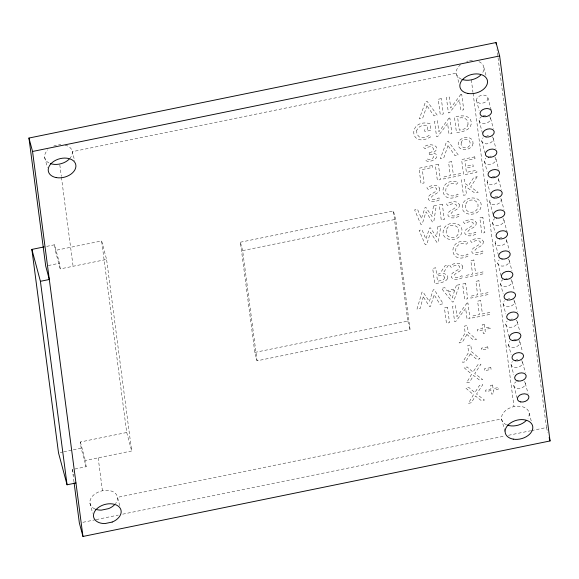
<?xml version="1.0" encoding="UTF-8"?>
<svg xmlns="http://www.w3.org/2000/svg" width="579" height="579" viewBox="0 0 579 579"><rect width="100%" height="100%" fill="white"/><g stroke="black" fill="none" stroke-linecap="round" stroke-linejoin="round"><path stroke-width="0.43" stroke-dasharray="2.9 2.17" d="M429.372 152.747L431.189 152.168A4.133 2.786 -15 0 0 433.027 150.721L433.505 148.904C432.593 145.163 427.215 146.813 425.261 148.825L423.589 147.507C428.337 141.732 443.825 146.024 433.005 152.892C443.246 155.519 430.834 163.835 425.905 160.651L427.07 158.943C429.242 159.833 432.383 159.268 433.577 157.133L433.295 155.042L432.47 154.455L429.488 154.463M46.689 246.379L54.535 244.779L59.485 263.242L60.223 268.909L106.587 259.428L101.636 240.958L55.273 250.439L60.223 268.909M48.296 265.529L59.485 263.242M240.386 242.217L393.402 210.93L395.645 219.325L410.077 329.523L257.069 360.811L254.818 352.416L240.386 242.217L242.637 250.606L257.069 360.811M242.637 250.606L395.645 219.325M254.818 352.416L407.833 321.128L393.402 210.93M73.996 482.025L72.361 469.54L86.126 466.725L81.183 448.262L80.358 441.987L126.721 432.506L101.636 240.958M60.259 452.539L62.872 452.004M63.748 451.823L72.462 450.042M73.338 449.861L81.183 448.262M86.126 466.725L85.308 460.45L131.672 450.969L106.587 259.428M82.906 522.309L95.289 519.776M96.179 519.595L118.297 515.071M122.719 514.166L504.931 436.016M508.463 435.292L530.552 430.776M531.435 430.595L546.453 427.526L496.977 49.7M483.892 67.548L486.143 75.943M487.959 98.025A5.884 3.966 -15 0 1 479.774 103.214A5.884 3.966 -15 0 1 478.884 96.367A5.884 3.966 -15 0 1 487.959 98.025L491.108 109.778M490.616 118.34L493.315 128.415M493.265 138.584L495.964 148.651M495.95 159.059L498.649 169.126M498.613 179.374L501.305 189.442M476.452 100.377L479.151 110.451M501.24 199.451L503.94 209.526M479.115 120.693L482.488 133.286M503.962 220.244L507.11 231.991M481.764 140.936L484.913 152.682M506.603 240.401L509.303 250.475M484.442 161.411L487.142 171.478M509.274 260.796L511.974 270.871M487.105 181.726L490.478 194.312M458.756 82.428L456.281 73.193L73.287 151.481L72.266 151.712L74.742 160.948M511.966 281.351L514.434 290.586M489.733 201.803L493.105 214.396M514.601 301.507L517.3 311.582M492.454 222.597L495.154 232.664M546.453 427.526L547.799 432.564M517.286 321.982L519.985 332.057M495.096 242.753L498.244 254.507M519.928 342.138L522.396 351.373M497.766 263.148L501.139 275.742M522.576 362.374L525.276 372.449M500.459 283.703L503.158 293.777M525.319 383.327L528.019 393.402M503.1 303.859L505.8 313.934M505.778 324.334L509.151 336.927M529.148 413.153L531.399 421.548M508.42 344.491L511.119 354.565M511.069 364.727L513.768 374.801M513.812 385.679L517.185 398.272M504.939 431.558L501.566 418.972L117.53 497.354L119.781 505.749M407.833 321.128L410.077 329.523M126.721 432.506L131.672 450.969M44.655 157.358L47.355 167.432M80.358 441.987L85.308 460.45M89.933 503.1L92.633 513.175M72.361 469.54L73.931 475.417M429.133 152.798L429.35 154.492M59.818 164.885L61.323 176.378M61.439 177.268L73.092 266.275M54.535 244.779L55.273 250.439M471.328 79.859L472.963 92.387M473.086 93.284L513.993 406.603M98.177 457.823L102.418 490.76M510.931 279.527A5.884 3.966 -15 0 1 509.534 285.36A5.884 3.966 -15 0 1 501.486 285.519A5.884 3.966 -15 0 1 502.89 279.693M505.691 278.571A5.884 3.966 -15 0 1 507.197 278.405M508.246 258.979A5.884 3.966 -15 0 1 507.24 264.538A5.884 3.966 -15 0 1 499.445 265.414A5.884 3.966 -15 0 1 499.084 260.007M513.573 299.69A5.884 3.966 -15 0 1 512.574 305.249A5.884 3.966 -15 0 1 504.779 306.125A5.884 3.966 -15 0 1 504.418 300.718M508.333 298.728A5.884 3.966 -15 0 1 509.838 298.561M516.258 320.165A5.884 3.966 -15 0 1 515.252 325.724A5.884 3.966 -15 0 1 507.457 326.599A5.884 3.966 -15 0 1 507.095 321.193M511.011 319.203A5.884 3.966 -15 0 1 512.524 319.036M518.893 340.322A5.884 3.966 -15 0 1 517.894 345.88A5.884 3.966 -15 0 1 510.099 346.756A5.884 3.966 -15 0 1 509.737 341.357M513.653 339.366A5.884 3.966 -15 0 1 516.598 339.308M521.541 360.558A5.884 3.966 -15 0 1 520.543 366.116A5.884 3.966 -15 0 1 512.748 366.999A5.884 3.966 -15 0 1 512.386 361.593M516.302 359.602A5.884 3.966 -15 0 1 517.814 359.429M524.284 381.51A5.884 3.966 -15 0 1 522.888 387.337A5.884 3.966 -15 0 1 514.84 387.496A5.884 3.966 -15 0 1 516.244 381.67M506.567 424.805A14.12 9.525 -15 0 1 503.911 412.212A14.12 9.525 -15 0 1 522.149 406.646A14.12 9.525 -15 0 1 527.983 418.277M478.971 61.663A14.12 9.525 -15 0 1 481.8 73.902M461.202 79.07A14.12 9.525 -15 0 1 461.391 64.045M466.703 61.439A14.12 9.525 -15 0 1 468.129 61.041M469.569 60.752A14.12 9.525 -15 0 1 472.464 60.477M94.898 508.955A14.12 9.525 -15 0 1 92.669 495.95A14.12 9.525 -15 0 1 111.595 491.13A14.12 9.525 -15 0 1 115.474 503.716M65.094 145.076A14.12 9.525 -15 0 1 69.104 159.247M48.904 162.916A14.12 9.525 -15 0 1 47.818 149.823M53.688 146.103A14.12 9.525 -15 0 1 60.831 144.641M494.922 157.235A5.884 3.966 -15 0 1 493.923 162.793A5.884 3.966 -15 0 1 486.121 163.676A5.884 3.966 -15 0 1 485.767 158.27M489.682 156.279A5.884 3.966 -15 0 1 491.187 156.106M489.588 116.524A5.884 3.966 -15 0 1 488.191 122.357A5.884 3.966 -15 0 1 480.143 122.516A5.884 3.966 -15 0 1 481.54 116.683M482.879 116.003A5.884 3.966 -15 0 1 485.853 115.395M492.237 136.76A5.884 3.966 -15 0 1 491.238 142.318A5.884 3.966 -15 0 1 483.443 143.201A5.884 3.966 -15 0 1 483.081 137.795M486.997 135.804A5.884 3.966 -15 0 1 488.502 135.631M498.28 178.39A5.884 3.966 -15 0 1 491.868 184.672A5.884 3.966 -15 0 1 488.423 178.585M492.338 176.595A5.884 3.966 -15 0 1 495.284 176.537M500.907 198.467A5.884 3.966 -15 0 1 494.495 204.749A5.884 3.966 -15 0 1 491.05 198.662M494.973 196.672A5.884 3.966 -15 0 1 497.911 196.614M502.934 218.421A5.884 3.966 -15 0 1 501.537 224.254A5.884 3.966 -15 0 1 493.489 224.413A5.884 3.966 -15 0 1 494.886 218.58M506.27 239.417A5.884 3.966 -15 0 1 499.858 245.699A5.884 3.966 -15 0 1 496.413 239.612M500.328 237.622A5.884 3.966 -15 0 1 501.841 237.455M444.585 277.406C444.462 280.663 439.881 280.685 437.514 281.228L436.863 276.248C439.128 275.792 443.854 273.903 444.585 277.406M461.289 142.572C459.429 148.535 468.744 149.686 469.895 144.576C471.769 138.591 462.426 137.418 461.289 142.572M439.758 188.385C440.214 193.357 433.758 193.784 431.449 196.976L431.608 198.93C433.801 200.718 436.856 199.031 438.954 197.873L440.091 199.509C436.805 201.398 431.087 203.215 428.438 199.502C426.643 193.567 436.052 193.885 436.74 189.13L436.349 188.24C433.852 186.424 430.501 187.987 428.214 189.463L426.846 187.77C430.392 185.548 437.659 183.492 439.758 188.385M459.422 204.691C459.885 209.663 453.422 210.09 451.113 213.282L451.273 215.236C453.473 217.024 456.52 215.337 458.619 214.179L459.755 215.815C456.469 217.704 450.751 219.513 448.103 215.808C446.308 209.873 455.716 210.191 456.411 205.436L456.013 204.546C453.516 202.73 450.165 204.293 447.878 205.769L446.51 204.069C450.057 201.854 457.323 199.798 459.422 204.691M462.708 266.239C463.171 271.211 456.715 271.638 454.399 274.83L454.558 276.784C456.759 278.571 459.806 276.892 461.904 275.727L463.041 277.363C459.755 279.252 454.045 281.068 451.388 277.355C449.594 271.428 459.002 271.739 459.697 266.984L459.299 266.094C456.802 264.277 453.451 265.841 451.164 267.324L449.803 265.623C453.343 263.402 460.609 261.353 462.708 266.239M476.271 222.64C476.734 227.612 470.271 228.039 467.962 231.231L468.121 233.185C470.322 234.973 473.369 233.286 475.468 232.128L476.604 233.764C473.318 235.653 467.6 237.47 464.951 233.757C463.157 227.822 472.565 228.14 473.26 223.385L472.862 222.495C470.365 220.679 467.014 222.242 464.727 223.718L463.359 222.025C466.906 219.803 474.172 217.747 476.271 222.64M483.342 241.457C483.798 246.43 477.342 246.849 475.033 250.048L475.185 252.003C477.386 253.783 480.44 252.104 482.531 250.939L483.675 252.582C480.389 254.471 474.671 256.28 472.015 252.567C470.228 246.64 479.636 246.958 480.324 242.203L479.933 241.313C477.436 239.496 474.085 241.052 471.798 242.536L470.43 240.835C473.977 238.62 481.236 236.565 483.342 241.457M446.467 230.283C443.955 238.519 456.78 240.256 458.532 232.961C461.26 224.572 447.762 222.285 446.467 230.283M465.654 204.959C463.142 213.202 475.974 214.939 477.718 207.644C480.447 199.256 466.949 196.969 465.654 204.959M433.41 206.03L432.05 216.423L425.854 207.362L425.095 207.514L421.396 218.601L417.517 209.28L414.622 209.873L420.803 224.355L422.192 224.073L426.043 211.798L432.412 221.981L433.787 221.706L436.305 205.436L433.41 206.03M437.912 226.505L436.552 236.898L430.356 227.837L429.596 227.988L425.905 239.076L422.019 229.754L419.124 230.348L425.312 244.83L426.694 244.548L430.552 232.266L436.921 242.456L438.296 242.181L440.807 225.911L437.912 226.505M443.376 230.095C440.358 241.682 458.952 242.55 461.601 233.04C464.951 221.171 445.707 220.063 443.376 230.095M462.563 204.771C459.552 216.365 478.145 217.234 480.794 207.716C484.138 195.847 464.901 194.747 462.563 204.771M468.027 124.159C467.789 128.458 462.816 129.79 459.285 130.116L457.786 118.652C462.085 116.372 468.729 118.5 468.027 124.159M446.033 188.392C444.071 195.297 453.118 198.134 457.7 194.074L458.952 195.651C438.339 206.855 437.391 176.132 458.134 182.24L456.672 184.187C452.879 182.255 447.292 184.158 446.033 188.392M455.941 248.348C453.979 255.252 463.026 258.089 467.608 254.029L468.86 255.607C448.24 266.81 447.299 236.087 468.042 242.196L466.573 244.143C462.787 242.21 457.2 244.114 455.941 248.348M473.021 143.389C472.442 150.764 457.794 152.422 458.163 143.802C458.734 136.376 473.506 134.603 473.021 143.389M416.757 130.261L416.873 134.067L419.189 136.839A6.658 4.487 -15 0 0 423.271 137.643L426.043 137.107L429.3 135.312L430.79 136.782C409.179 149.57 407.298 118.109 430.161 123.609L431.037 130.289L424.892 131.549L424.66 129.768L427.758 129.139L427.288 125.542C423.358 124.326 418.212 126.244 416.757 130.261M471.226 123.957C470.119 130.659 461.941 131.824 456.484 132.627L454.472 117.284C460.522 114.852 472.023 114.678 471.226 123.957M423.256 296.839L420.18 308.469L417.01 309.114L422.011 292.127L422.974 291.932L429.329 301.493L433.258 289.826L434.221 289.63L443.203 303.758L440.033 304.409L434.076 294.646L430.631 306.327L429.567 306.552L423.256 296.839M454.573 290.586L452.293 297.99L447.951 291.939L454.573 290.586M456.361 285.317L455.246 288.87L446.937 290.571L444.867 287.669L441.459 288.364L452.561 302.064L453.364 301.898L459.74 284.629L456.361 285.317M426.947 105.711L422.684 118.188L419.305 118.876L425.587 101.629L427.128 101.311L437.239 115.207L433.961 115.88L426.947 105.711M448.008 145.546L443.738 158.024L440.358 158.711L446.641 141.464L448.182 141.146L458.293 155.049L455.014 155.715L448.008 145.546M471.639 374.215L466.558 382.849L469.562 382.22L473.571 375.445L479.586 380.171L482.647 379.549L474.744 373.542L480.99 364.133L477.762 364.792L473.021 372.087L467.094 366.977L464.018 367.607L471.639 374.215M473.456 394.733L468.375 403.36L471.378 402.738L475.388 395.964L481.402 400.69L484.464 400.06L476.56 394.053L482.806 384.651L479.578 385.31L474.838 392.605L468.91 387.496L465.834 388.118L473.456 394.733M447.531 278.738C444.904 282.993 439.02 282.697 434.713 283.739L432.701 268.403L435.748 267.773L436.624 274.468L439.845 273.701L444.94 265.899L448.428 265.182L442.877 273.563L444.6 273.729L447.277 275.409A7.389 4.979 -15 0 1 447.531 278.738M466.927 334.467L462.245 342.305L459.104 342.949L465.183 333.005L464.286 326.136L467.333 325.514L468.23 332.382L476.503 339.388L473.361 340.032L466.927 334.467M470.365 353.87L465.675 361.709L462.541 362.345L468.621 352.408L467.723 345.54L470.77 344.918L471.668 351.786L479.94 358.792L476.799 359.429L470.365 353.87M477.118 176.769L470.64 187.017L478.182 192.3L474.78 192.995L465.4 186.344L466.493 194.689L463.446 195.311L461.434 179.975L464.488 179.352L465.031 183.507L468.382 185.801L473.752 177.456L477.118 176.769M460.804 94.428L450.737 107.998L449.297 96.997L446.402 97.583L448.407 112.927L449.63 112.673L459.465 99.776L460.855 110.379L463.75 109.786L461.716 94.239L460.804 94.428M448.964 118.196L438.896 131.773L437.456 120.765L434.561 121.358L436.566 136.695L437.789 136.449L447.625 123.544L449.014 134.154L451.909 133.561L449.876 118.007L448.964 118.196M467 303.114L456.932 316.691L455.492 305.683L452.597 306.277L454.609 321.613L455.825 321.367L465.668 308.462L467.058 319.072L469.953 318.479L467.912 302.933L467 303.114M441.292 98.633L438.245 99.255L440.257 114.591L443.304 113.969L441.292 98.633M432.129 165.572L419.001 168.257L421.005 183.601L424.052 182.978L422.294 169.524L432.383 167.461L432.129 165.572M438.383 164.298L435.336 164.921L437.34 180.257L440.387 179.635L438.383 164.298M451.62 161.592L448.573 162.214L450.339 175.669L443.232 177.116L443.485 179.005L461.05 175.408L460.804 173.526L453.386 175.046L451.62 161.592M474.766 156.858L461.601 159.551L463.613 174.887L476.944 172.158L476.698 170.277L466.413 172.383L465.856 168.12L473.231 166.607L472.992 164.827L465.617 166.339L464.894 160.81L475.012 158.74L474.766 156.858M442.32 204.206L439.273 204.828L441.285 220.172L444.332 219.55L442.32 204.206M482.864 217.313L479.817 217.936L481.829 233.279L484.876 232.657L482.864 217.313M473.861 259.985L470.814 260.608L472.573 274.062L465.473 275.51L465.719 277.399L483.291 273.809L483.045 271.92L475.62 273.44L473.861 259.985M465.668 283.413L462.621 284.043L464.633 299.379L467.68 298.757L465.668 283.413M478.913 280.706L475.866 281.329L477.624 294.783L470.524 296.238L470.77 298.12L488.343 294.53L488.09 292.648L480.671 294.161L478.913 280.706M447.495 307.319L444.448 307.941L446.452 323.285L449.499 322.662L447.495 307.319M480.65 300.537L477.603 301.167L479.361 314.621L472.261 316.069L472.507 317.958L490.08 314.361L489.834 312.479L482.408 313.992L480.65 300.537M484.305 324.414L482.155 324.848L482.633 328.459L477.328 329.545L477.523 331.022L482.821 329.936L483.291 333.533L485.441 333.091L484.97 329.502L490.29 328.416L490.095 326.94L484.775 328.025L484.305 324.414M487.771 346.879L481.243 348.211L481.489 350.049L488.01 348.71L487.771 346.879M490.826 367.564L484.305 368.895L484.543 370.726L491.064 369.395L490.826 367.564M492.613 385.013L490.471 385.448L490.941 389.059L485.636 390.145L485.832 391.621L491.137 390.536L491.607 394.133L493.749 393.691L493.279 390.101L498.599 389.008L498.41 387.532L493.091 388.625L492.613 385.013"/><path stroke-width="0.87" d="M75.958 482.973L67.063 484.789L40.414 281.307L49.309 279.491L45.712 266.058L28.95 138.048L496.037 42.542L499.634 55.968L550.05 440.952L82.963 536.458L79.366 523.032L74.112 482.915M82.963 536.458L32.547 151.474L499.634 55.968M67.063 484.789L58.515 452.894L31.874 249.411L44.076 246.915M549.153 437.594L550.05 440.952M28.95 138.048L32.547 151.474M31.874 249.411L40.414 281.307M496.037 42.542L496.275 44.33M526.072 420.694A14.12 9.525 -15 0 1 507.284 425.095M69.104 159.247A14.12 9.525 -15 0 1 50.286 163.524M480.729 75.082A14.12 9.525 -15 0 1 461.919 79.359M114.418 504.895A14.12 9.525 -15 0 1 108.57 508.637L101.426 510.121A14.12 9.525 -15 0 1 95.615 509.245M112.167 522.063L105.023 523.554A14.12 9.525 -15 0 1 95.274 510.577A14.12 9.525 -15 0 1 117.877 505.872A14.12 9.525 -15 0 1 112.167 522.063M512.704 340.597A5.884 3.966 -15 0 0 520.883 335.415A5.884 3.966 -15 0 0 511.807 333.75A5.884 3.966 -15 0 0 512.704 340.597M515.346 360.76A5.884 3.966 -15 0 0 523.525 355.571A5.884 3.966 -15 0 0 514.449 353.914A5.884 3.966 -15 0 0 515.346 360.76M517.995 380.996A5.884 3.966 -15 0 0 526.173 375.807A5.884 3.966 -15 0 0 517.098 374.15A5.884 3.966 -15 0 0 517.995 380.996M520.738 401.942A5.884 3.966 -15 0 0 528.916 396.76A5.884 3.966 -15 0 0 519.841 395.095A5.884 3.966 -15 0 0 520.738 401.942M507.385 299.965A5.884 3.966 -15 0 0 515.563 294.776A5.884 3.966 -15 0 0 506.487 293.119A5.884 3.966 -15 0 0 507.385 299.965M504.693 279.411A5.884 3.966 -15 0 0 512.871 274.229A5.884 3.966 -15 0 0 503.795 272.564A5.884 3.966 -15 0 0 504.693 279.411M510.019 320.122A5.884 3.966 -15 0 0 518.205 314.94A5.884 3.966 -15 0 0 509.122 313.282A5.884 3.966 -15 0 0 510.019 320.122M513.24 439.143A14.12 9.525 -15 0 0 532.752 426.585A14.12 9.525 -15 0 0 510.873 422.757A14.12 9.525 -15 0 0 513.24 439.143M467.861 93.429A14.12 9.525 -15 0 0 487.489 80.973A14.12 9.525 -15 0 0 465.711 76.993A14.12 9.525 -15 0 0 467.861 93.429M56.235 177.594A14.12 9.525 -15 0 0 75.863 165.145A14.12 9.525 -15 0 0 54.079 161.165A14.12 9.525 -15 0 0 56.235 177.594M491.368 177.673A5.884 3.966 -15 0 0 499.547 172.484A5.884 3.966 -15 0 0 490.471 170.827A5.884 3.966 -15 0 0 491.368 177.673M483.378 116.647A5.884 3.966 -15 0 0 491.557 111.457A5.884 3.966 -15 0 0 482.481 109.8A5.884 3.966 -15 0 0 483.378 116.647M486.034 136.962A5.884 3.966 -15 0 0 494.22 131.773A5.884 3.966 -15 0 0 485.137 130.116A5.884 3.966 -15 0 0 486.034 136.962M488.683 157.198A5.884 3.966 -15 0 0 496.869 152.009A5.884 3.966 -15 0 0 487.793 150.352A5.884 3.966 -15 0 0 488.683 157.198M494.025 197.989A5.884 3.966 -15 0 0 502.21 192.8A5.884 3.966 -15 0 0 493.134 191.142A5.884 3.966 -15 0 0 494.025 197.989M496.659 218.066A5.884 3.966 -15 0 0 504.837 212.884A5.884 3.966 -15 0 0 495.762 211.219A5.884 3.966 -15 0 0 496.659 218.066M499.38 238.859A5.884 3.966 -15 0 0 507.559 233.67A5.884 3.966 -15 0 0 498.483 232.013A5.884 3.966 -15 0 0 499.38 238.859M502.022 259.016A5.884 3.966 -15 0 0 510.2 253.834A5.884 3.966 -15 0 0 501.125 252.169A5.884 3.966 -15 0 0 502.022 259.016"/></g></svg>
